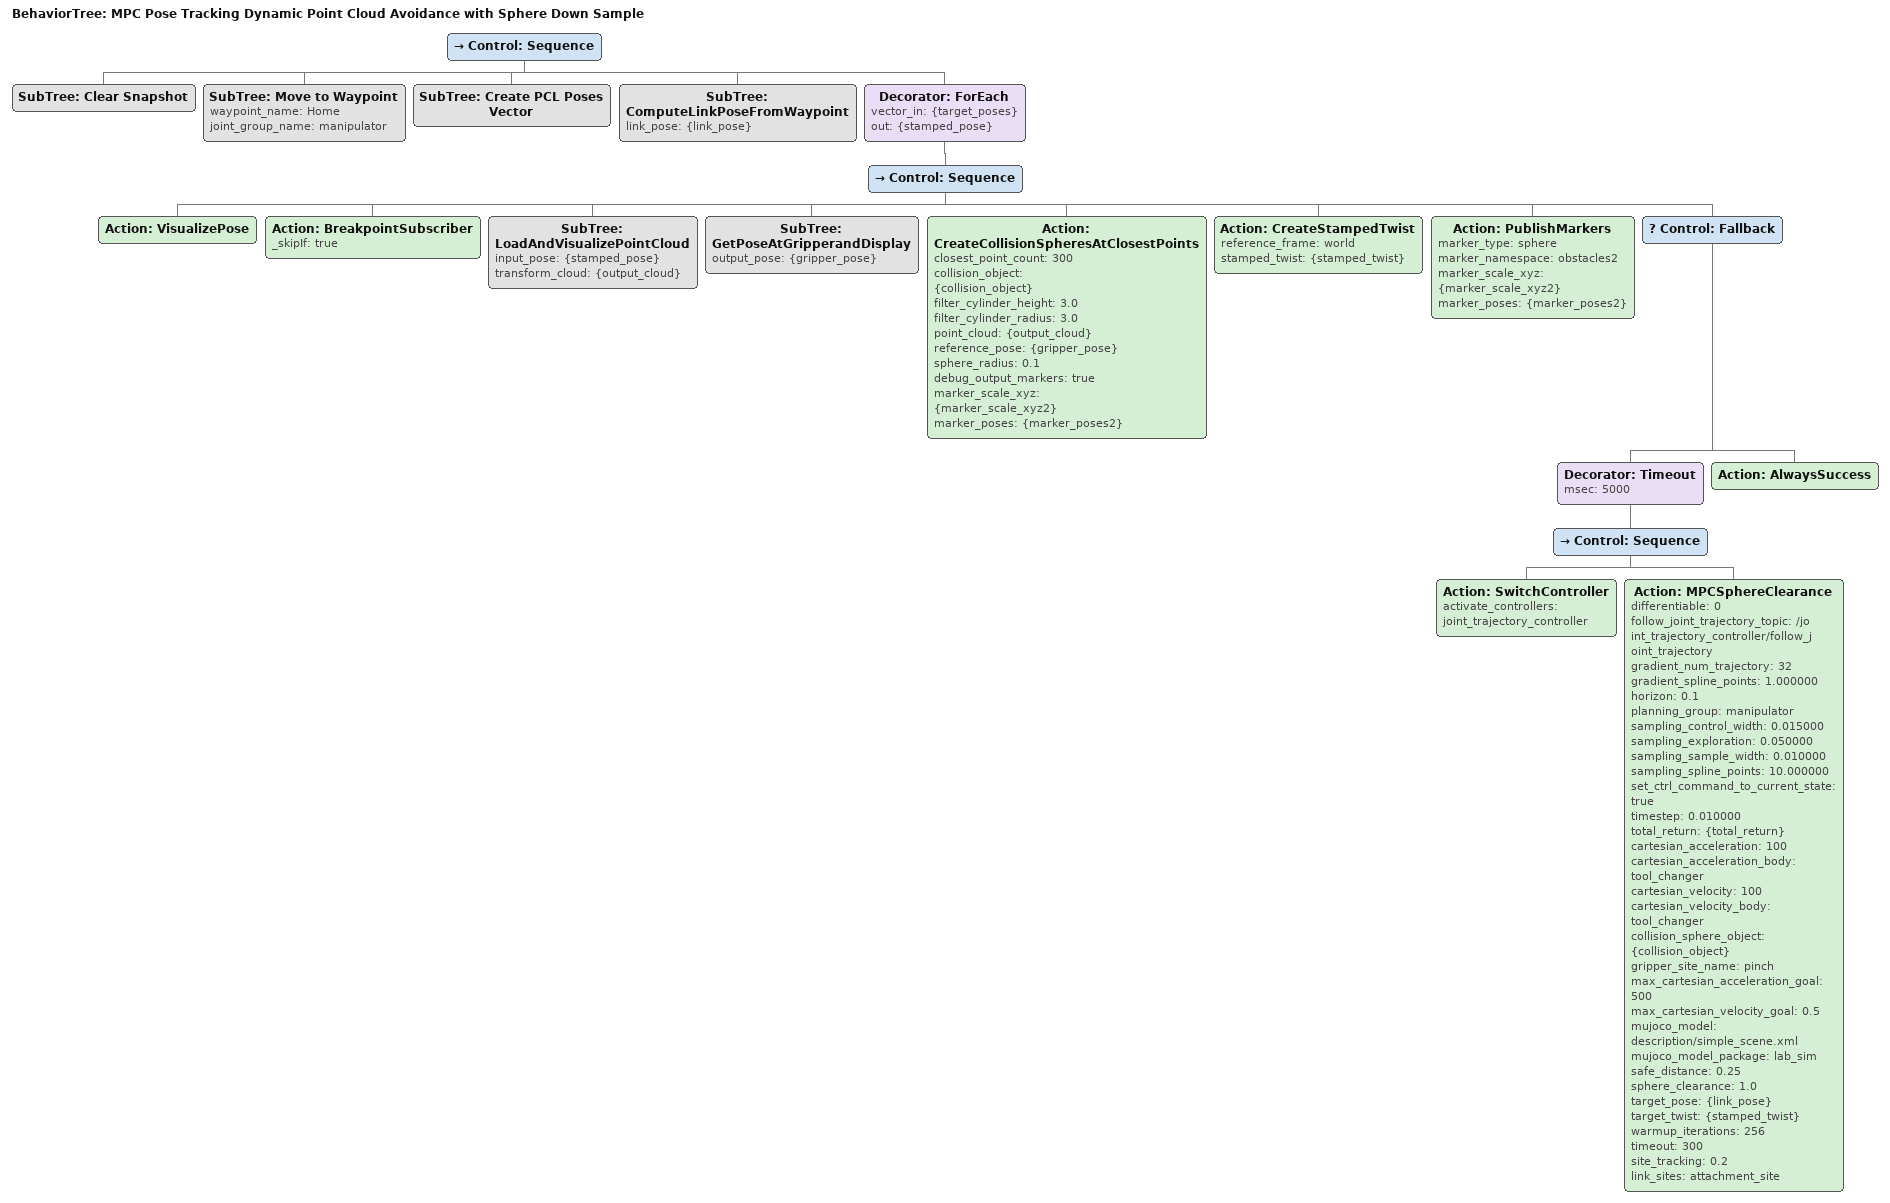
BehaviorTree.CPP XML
<?xml version='1.0' encoding='UTF-8'?>
<root BTCPP_format="4" main_tree_to_execute="MPC Pose Tracking Dynamic Point Cloud Avoidance with Sphere Down Sample">
  <BehaviorTree ID="MPC Pose Tracking Dynamic Point Cloud Avoidance with Sphere Down Sample" _description="Example of end effector avoiding a moving point cloud that is down-sampled with spheres.">
    <Control ID="Sequence">
      <SubTree ID="Clear Snapshot"/>
      <SubTree ID="Move to Waypoint" waypoint_name="Home" joint_group_name="manipulator"/>
      <SubTree ID="Create PCL Poses Vector"/>
      <SubTree ID="ComputeLinkPoseFromWaypoint" link_pose="{link_pose}"/>
      <Decorator ID="ForEach" vector_in="{target_poses}" out="{stamped_pose}">
        <Control ID="Sequence">
          <Action ID="VisualizePose"/>
          <Action ID="BreakpointSubscriber" _skipIf="true"/>
          <SubTree ID="LoadAndVisualizePointCloud" input_pose="{stamped_pose}" transform_cloud="{output_cloud}"/>
          <SubTree ID="GetPoseAtGripperandDisplay" output_pose="{gripper_pose}"/>
          <Action ID="CreateCollisionSpheresAtClosestPoints" closest_point_count="300" collision_object="{collision_object}" filter_cylinder_height="3.0" filter_cylinder_radius="3.0" point_cloud="{output_cloud}" reference_pose="{gripper_pose}" sphere_radius="0.1" debug_output_markers="true" marker_scale_xyz="{marker_scale_xyz2}" marker_poses="{marker_poses2}"/>
          <Action ID="CreateStampedTwist" reference_frame="world" stamped_twist="{stamped_twist}"/>
          <Action ID="PublishMarkers" marker_type="sphere" marker_namespace="obstacles2" marker_scale_xyz="{marker_scale_xyz2}" marker_poses="{marker_poses2}"/>
          <Control ID="Fallback">
            <Decorator ID="Timeout" msec="5000">
              <Control ID="Sequence">
                <Action ID="SwitchController" activate_controllers="joint_trajectory_controller"/>
                <Action ID="MPCSphereClearance" differentiable="0" follow_joint_trajectory_topic="/joint_trajectory_controller/follow_joint_trajectory" gradient_num_trajectory="32" gradient_spline_points="1.000000" horizon="0.1" planning_group="manipulator" sampling_control_width="0.015000" sampling_exploration="0.050000" sampling_sample_width="0.010000" sampling_spline_points="10.000000" set_ctrl_command_to_current_state="true" timestep="0.010000" total_return="{total_return}" cartesian_acceleration="100" cartesian_acceleration_body="tool_changer" cartesian_velocity="100" cartesian_velocity_body="tool_changer" collision_sphere_object="{collision_object}" gripper_site_name="pinch" max_cartesian_acceleration_goal="500" max_cartesian_velocity_goal="0.5" mujoco_model="description/simple_scene.xml" mujoco_model_package="lab_sim" safe_distance="0.25" sphere_clearance="1.0" target_pose="{link_pose}" target_twist="{stamped_twist}" warmup_iterations="256" timeout="300" site_tracking="0.2" link_sites="attachment_site"/>
              </Control>
            </Decorator>
            <Action ID="AlwaysSuccess"/>
          </Control>
        </Control>
      </Decorator>
    </Control>
  </BehaviorTree>
</root>
